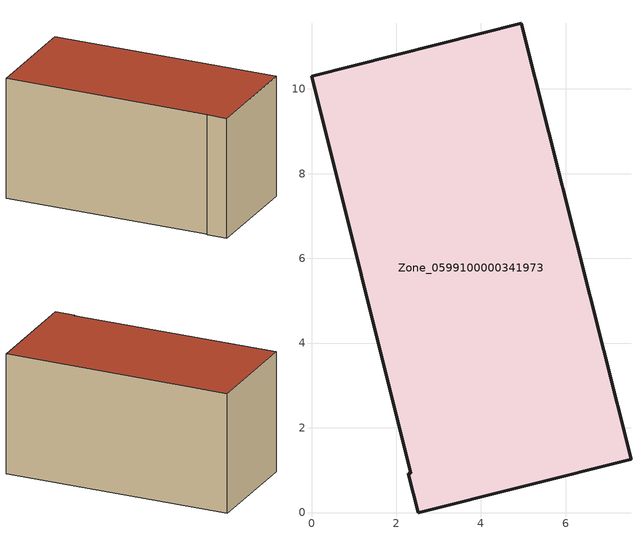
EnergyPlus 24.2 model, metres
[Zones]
Zone_0599100000341973
 floor ground (C_G): 2.29,0.92 2.35,0.93 0,10.3 4.95,11.54 7.54,1.26 2.52,0 z0
 wall outside (C_F): 2.35,0.93 2.29,0.92 2.52,0 7.54,1.26 4.95,11.54 0,10.3 2.35,0.93 z0:5.68
 roof outside (C_R): 4.95,11.54 0,10.3 2.35,0.93 2.29,0.92 2.52,0 7.54,1.26 z5.68
[BUILDING]
Pand.0599100000341973: North Axis=0; Terrain=City; Loads Convergence Tolerance Value=0.04; Temperature Convergence Tolerance Value=0.4; Solar Distribution=FullExterior; Maximum Number of Warmup Days=25; Minimum Number of Warmup Days=1
[Site:Location]
Rotterdam.The.Hague.AP_ZH_NLD Design_Conditions: Latitude=51.96; Longitude=4.45; Time Zone=1; Elevation=-4.5
[SITE:GROUNDTEMPERATURE:BUILDINGSURFACE]
18, 18, 18, 18, 18, 18, 18, 18, 18, 18, 18, 18
[MATERIAL] Thermal Absorptance=0.9; Solar Absorptance=0.7; Visible Absorptance=0.7
Name | Roughness | Thickness | Conductivity | Density | Specific Heat
G.TI.1992-2005 | MediumSmooth | 0.15 | 0.06 | 540 | 1210
F.TI.1992-2005 | Rough | 0.3 | 0.12 | 1920 | 840
R.TI.1992-2005 | MediumRough | 0.2 | 0.08 | 1500 | 1000
[CONSTRUCTION]
C_G: G.TI.1992-2005
C_F: F.TI.1992-2005
C_R: R.TI.1992-2005
[ZONE]
Zone_0599100000341973: Type=1; Multiplier=1; Ceiling Height=Autocalculate; Volume=Autocalculate; Floor Area=autocalculate; Part of Total Floor Area=Yes
[ZONEINFILTRATION:DESIGNFLOWRATE]
Infil_Zone_0599100000341973: Zone or ZoneList or Space or SpaceList=Zone_0599100000341973; Schedule=AlwaysOn; Design Flow Rate Calculation Method=Flow/Area; Flow Rate per Floor Area=0.0015; Constant Term Coefficient=1; Temperature Term Coefficient=0; Velocity Term Coefficient=0; Velocity Squared Term Coefficient=0
[HVACTEMPLATE:ZONE:IDEALLOADSAIRSYSTEM]
Zone_0599100000341973: Maximum Heating Supply Air Temperature=50; Minimum Cooling Supply Air Temperature=13; Maximum Heating Supply Air Humidity Ratio=0.0156; Minimum Cooling Supply Air Humidity Ratio=0.0077; Heating Limit=NoLimit; Cooling Limit=NoLimit; Dehumidification Control Type=ConstantSensibleHeatRatio; Cooling Sensible Heat Ratio=0.7; Dehumidification Setpoint=60; Humidification Control Type=None; Humidification Setpoint=30; Outdoor Air Method=None; Outdoor Air Flow Rate per Person=0.00944; Outdoor Air Flow Rate per Zone Floor Area=0; Outdoor Air Flow Rate per Zone=0; Demand Controlled Ventilation Type=None; Outdoor Air Economizer Type=NoEconomizer; Heat Recovery Type=None; Sensible Heat Recovery Effectiveness=0.7; Latent Heat Recovery Effectiveness=0.65
[ZONECONTROL:THERMOSTAT]
ThermostatControl_Zone_0599100000341973: Zone or ZoneList=Zone_0599100000341973; Control Type Schedule=DualSetpointControlType; Control 1=Thermostat_Zone_0599100000341973; Temperature Difference Between Cutout And Setpoint=0
[THERMOSTATSETPOINT:DUALSETPOINT]
Thermostat_Zone_0599100000341973: Heating Setpoint Temperature Schedule=HeatingSetpoint_Zone_0599100000341973; Cooling Setpoint Temperature Schedule=CoolingSetpoint_Zone_0599100000341973
[SCHEDULE:COMPACT]
HeatingSetpoint_Zone_0599100000341973: Through: 12/31, For: AllDays, Until: 24:00, 21
CoolingSetpoint_Zone_0599100000341973: Through: 12/31, For: AllDays, Until: 24:00, 24
DualSetpointControlType: Through: 12/31, For: AllDays, Until: 24:00, 4
AlwaysOn: Through: 12/31, For: AllDays, Until: 24:00, 1
